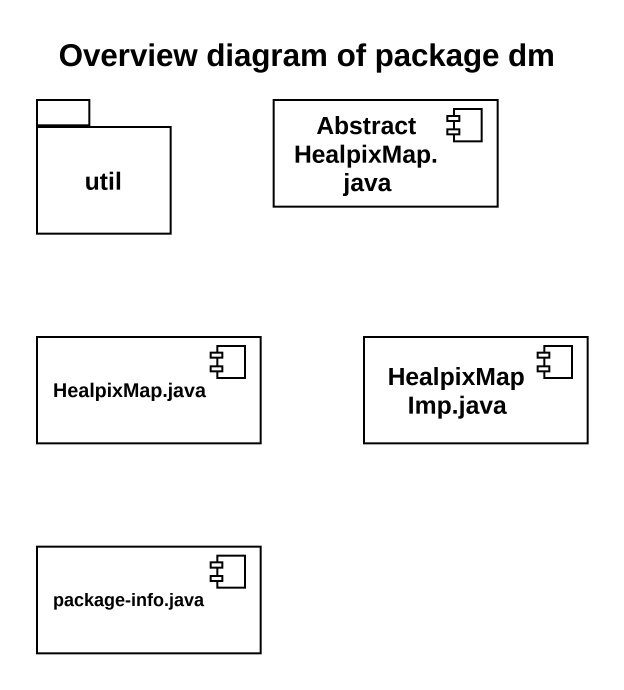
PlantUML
@startuml
title Overview diagram of package dm
package util {
}
component "AbstractHealpixMap.java" as AbstractHealpixMap_java
component "HealpixMap.java" as HealpixMap_java
component "HealpixMapImp.java" as HealpixMapImp_java
component "package-info.java" as package_info_java
@enduml
